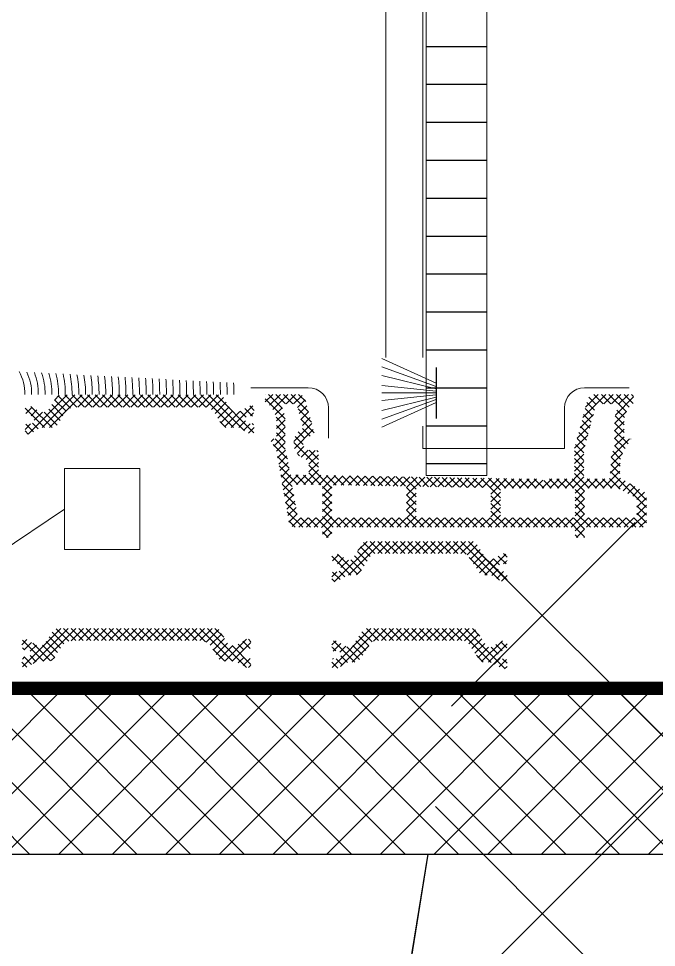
# Model space of a CAD drawing. Header units: millimetres. Extents: x -1562 to 49121, y -21091 to 0.
# Drawn here: x 47946.5 to 48041.1, y -6574.4 to -6436.7 of the extents above; entities that cross this region are included whole.
import ezdxf

# ---------------------------------------------------------------- set-up
doc = ezdxf.new("R2010")
doc.units = ezdxf.units.MM
doc.header["$MEASUREMENT"] = 0
doc.linetypes.add('DASHED', pattern=[19.049999999999997, 12.7, -6.35])
for name, color, linetype in [('-TSD Section Insulation', 11, 'Continuous'), ('H001_HATCH', 252, 'Continuous'), ('LLS OSB', 8, 'Continuous'), ('LLS_Ins Foundation', 7, 'Continuous'), ('LLS_Membranes', 124, 'Continuous'), ('WIN_DOORS', 4, 'Continuous')]:
    doc.layers.add(name, color=color, linetype=linetype)
doc.layers.add('PDF_Geometry', color=7, linetype='Continuous', true_color=0x5a5a5a)
for name, color, linetype, lineweight in [('YS_CIENKA', 4, 'Continuous', 18), ('YS_IZOLACJE', 4, 'Continuous', 18), ('YS_KRESKOWANIE', 4, 'Continuous', 18), ('YS_PROFIL', 8, 'Continuous', 18), ('YS_TWORZYWOWE', 4, 'Continuous', 18), ('YS_WIDOK', 4, 'Continuous', 18)]:
    doc.layers.add(name, color=color, linetype=linetype, lineweight=lineweight)
picture_1 = doc.add_image_def('image1.jpg', size_in_pixel=(89, 83))
pattern_1 = [(45, (-2313.48321246457, -2221.432650662724), (-0.5612660075668221, 0.5612660075668221), []), (135, (-2313.48321246457, -2221.432650662724), (-0.5612660075668221, -0.5612660075668221), [])]

# ---------------------------------------------------------------- blocks, each defined once
blk = doc.blocks.new('48_28108')
at = {"layer": 'YS_KRESKOWANIE'}
h = blk.add_hatch(dxfattribs=at)
h.set_pattern_fill('NET', color=256, scale=0.25, angle=45, style=0)
h.set_pattern_definition(pattern_1)
edge = h.paths.add_edge_path()
edge.add_arc((-123.621143752066, 42.83402514039972), 0.4999999999970658, 31.99999999978541, 90.00000000010422)
edge.add_line((-123.6211437520669, 43.33402514039699), (-126.1032847369897, 43.33402514039699))
edge.add_line((-126.1032847369897, 43.33402514039699), (-133.7472642727162, 43.33402514039699))
edge.add_line((-133.7472642727162, 43.33402514039699), (-147.1017017224458, 43.33402514039608))
edge.add_arc((-147.101701722444, 42.33402514039153), 1.000000000004547, 90.00000000010422, 147.9999999998058)
edge.add_line((-147.949749818602, 42.86394440462936), (-148.9556885765642, 41.25410587616352))
edge.add_arc((-149.8037366727185, 41.78402514039317), 0.9999999999963488, 269.99999999989575, 328.0000000001096, ccw=False)
edge.add_line((-149.8037366727203, 40.78402514039681), (-150.1945517329314, 40.78402514039681))
edge.add_line((-150.1945517329314, 40.78402514039681), (-151.7935898386077, 41.70723022115362))
edge.add_arc((-151.8935898386108, 41.53402514039044), 0.2000000000069973, 60.00000000013443, 89.99999999921835)
edge.add_line((-151.893589838608, 41.73402514039753), (-152.1000000001213, 41.73402514039753))
edge.add_arc((-152.1000000001195, 41.33402514039517), 0.4000000000023647, 90.00000000026056, 179.9999999997395)
edge.add_line((-152.5000000001219, 41.33402514039699), (-152.5000000001219, 40.83402514039699))
edge.add_arc((-152.4000000001224, 40.83402514039608), 0.0999999999994543, 180, 270.0000000010422)
edge.add_line((-152.4000000001215, 40.73402514039662), (-152.4000000001215, 40.35902514039753))
edge.add_arc((-152.2000000001217, 40.35902514039844), 0.1999999999998181, 180, 286.2313005959754)
edge.add_arc((-152.0881937315862, 40.35902514038298), 0.1999999999852673, 253.7686994033493, 281.0991597977783)
edge.add_arc((-151.7500661596778, 39.64293508371975), 0.6000000000004266, -8.685105967742857e-10, 119.95877539893081, ccw=False)
edge.add_arc((-151.7500000018772, 39.63402514037625), 0.6000000017556864, 1.9973072085122112e-09, 0.8508681862659841, ccw=False)
edge.add_arc((-151.7500000001219, 39.63402514039717), 0.6000000000003638, -115.00783323466618, 0, ccw=False)
edge.add_arc((-152.0881937315844, 38.90902514039499), 0.2000000000026128, 64.99216676531272, 106.2313005957673)
edge.add_arc((-152.2000000001226, 38.90902514039863), 0.1999999999993828, 73.76869940344109, 180.0000000002605)
edge.add_line((-152.4000000001215, 38.90902514039772), (-152.4000000001224, 38.53402514039681))
edge.add_arc((-152.4000000001224, 38.43402514039735), 0.0999999999994543, 90, 180)
edge.add_line((-152.5000000001219, 38.43402514039735), (-152.5000000001219, 37.93402514039735))
edge.add_arc((-152.1000000001231, 37.93402514039553), 0.3999999999987267, 180, 270.0000000003908)
edge.add_line((-152.1000000001222, 37.53402514039681), (-151.893589838608, 37.53402514039681))
edge.add_arc((-151.8935898386098, 37.73402514039753), 0.2000000000007276, 270.0000000005211, 300.0000000003262)
edge.add_line((-151.7935898386086, 37.56082005964072), (-150.1945517329314, 38.48402514039662))
edge.add_line((-150.1945517329314, 38.48402514039662), (-148.5288258543787, 38.48402514039662))
edge.add_arc((-148.5288258543796, 39.48402514039662), 1, 270.0000000000521, 328.0000000000599)
edge.add_line((-147.6807777582226, 38.95410587616425), (-146.6561433690104, 40.59386366886247))
edge.add_arc((-144.9600471766971, 39.53402514039681), 1.999999999999928, 90.00000000002609, 148.000000000024, ccw=False)
edge.add_line((-144.960047176698, 41.53402514039681), (-126.0399528235421, 41.53402514039681))
edge.add_arc((-126.0399528235412, 39.53402514039863), 1.999999999998181, 32.00000000000358, 90.00000000002609, ccw=False)
edge.add_line((-124.3438566312307, 40.59386366886429), (-123.3192222420175, 38.95410587616334))
edge.add_arc((-122.4711741458614, 39.48402514039662), 0.9999999999998193, 212.0000000000119, 270.0000000000521)
edge.add_line((-122.4711741458605, 38.48402514039662), (-120.8054482673087, 38.48402514039662))
edge.add_line((-120.8054482673087, 38.48402514039662), (-119.2064101616315, 37.56082005964072))
edge.add_arc((-119.1064101616366, 37.73402514037298), 0.1999999999761246, 239.9999999977358, 270.0000000013027)
edge.add_line((-119.1064101616321, 37.53402514039681), (-118.9000000001179, 37.53402514039681))
edge.add_arc((-118.9000000001188, 37.93402514039735), 0.4000000000005457, 270.0000000001303, 360)
edge.add_line((-118.5000000001182, 37.93402514039735), (-118.5000000001182, 38.43402514039735))
edge.add_arc((-118.6000000001195, 38.43402514039553), 0.1000000000012733, 0, 89.9999999979156)
edge.add_line((-118.6000000001177, 38.53402514039681), (-118.6000000001177, 38.90902514039681))
edge.add_arc((-118.8000000001184, 38.90902514039681), 0.2000000000007276, 0, 106.2313005961631)
edge.add_arc((-118.9118062686557, 38.90902514040135), 0.1999999999962547, 73.76869940372295, 115.0078332349861)
edge.add_arc((-119.2500000001182, 39.63402514039717), 0.6000000000000912, 180.0000000000868, 295.00783323474485, ccw=False)
edge.add_arc((-119.2500661596732, 39.64293508371975), 0.6000000000003931, 60.04878194977749, 180.8508681877135, ccw=False)
edge.add_arc((-118.9118062686566, 40.35902514040845), 0.2000000000106265, 258.8421872411826, 286.231300595362)
edge.add_arc((-118.8000000001184, 40.35902514039753), 0.2000000000000019, 253.768699403764, 359.9999999999999)
edge.add_line((-118.6000000001186, 40.35902514039753), (-118.6000000001186, 40.73402514039753))
edge.add_arc((-118.6000000001186, 40.83402514039699), 0.0999999999994543, 270, 360)
edge.add_line((-118.5000000001191, 40.83402514039699), (-118.5000000001182, 41.33402514039699))
edge.add_arc((-118.900000000117, 41.33402514039881), 0.3999999999987267, 0, 90.0000000005211)
edge.add_line((-118.9000000001188, 41.73402514039753), (-119.1064101616312, 41.73402514039753))
edge.add_arc((-119.1064101616284, 41.53402514039044), 0.2000000000070941, 90.00000000078165, 119.9999999998656)
edge.add_line((-119.2064101616315, 41.70723022115453), (-120.199230484659, 41.13402514039717))
edge.add_line((-120.199230484659, 41.13402514039717), (-120.8054482673078, 40.78402514039681))
edge.add_line((-120.8054482673078, 40.78402514039681), (-121.1962633275189, 40.78402514039681))
edge.add_arc((-121.1962633275198, 41.78402514039681), 1, 212.0000000000119, 270.0000000000521, ccw=False)
edge.add_line((-122.0443114236759, 41.25410587616352), (-123.1971197039893, 43.09898477251318))
h = blk.add_hatch(dxfattribs=at)
h.set_pattern_fill('NET', color=256, scale=0.25, angle=45, style=0)
h.set_pattern_definition(pattern_1)
edge = h.paths.add_edge_path()
edge.add_arc((-101.952547076633, 21.10857864347963), 0.4999999999990905, 90, 146.6100000000995)
edge.add_line((-102.3700190404134, 21.38374615510929), (-103.8686969297332, 19.11001842533096))
edge.add_arc((-104.4284143380337, 19.47894390972215), 0.6703652662450903, 239.9602938559888, 326.6100000001725, ccw=False)
edge.add_line((-104.7639992158201, 18.898622981279), (-106.2951497342992, 19.78404850090556))
edge.add_arc((-106.3911201939973, 19.6085786434769), 0.2000000000017103, 61.32424415893959, 89.99999999973946)
edge.add_line((-106.3911201939964, 19.80857864347854), (-106.6000000000322, 19.80857864347854))
edge.add_arc((-106.6000000000295, 19.40857864348163), 0.3999999999969077, 90.00000000039083, 180.0000000003908)
edge.add_line((-107.0000000000264, 19.4085786434789), (-107.0000000000264, 18.80857864347854))
edge.add_line((-107.0000000000264, 18.80857864347854), (-106.9000000000278, 18.80857864347854))
edge.add_line((-106.9000000000278, 18.80857864347854), (-106.9000000000296, 18.43357864347854))
edge.add_arc((-106.7000000000307, 18.43357864347854), 0.1999999999989086, 180, 270)
edge.add_line((-106.7000000000307, 18.23357864347963), (-106.5404737509953, 18.23357864348145))
edge.add_arc((-106.2500000000337, 17.70857864347818), 0.6000000000009543, 8.691358743817545e-11, 118.9550243713787, ccw=False)
edge.add_arc((-106.2500000000309, 17.70857864347818), 0.5999999999976353, -118.95502437175168, 0, ccw=False)
edge.add_line((-106.5404737509934, 17.18357864347945), (-106.7000000000307, 17.18357864348036))
edge.add_arc((-106.7000000000298, 16.98357864348327), 0.1999999999970896, 90.00000000026056, 180.0000000010422)
edge.add_line((-106.9000000000269, 16.98357864347963), (-106.9000000000278, 16.60857864347963))
edge.add_line((-106.9000000000278, 16.60857864347963), (-107.0000000000264, 16.60857864347963))
edge.add_line((-107.0000000000264, 16.60857864347963), (-107.0000000000318, 16.00857864347927))
edge.add_arc((-106.6000000000295, 16.008578643482), 0.4000000000023647, 180, 269.9999999992183)
edge.add_line((-106.6000000000322, 15.60857864347963), (-106.3911201939964, 15.60857864347963))
edge.add_arc((-106.3911201939973, 15.80857864348127), 0.2000000000016371, 270.0000000002605, 298.6757558410604)
edge.add_line((-106.2951497342992, 15.63310878605262), (-104.7941106981352, 16.50112159898435))
edge.add_arc((-104.3936306676969, 15.80857864347581), 0.8000000000027321, 90.000000000456, 120.03970614408459, ccw=False)
edge.add_line((-104.3936306677033, 16.60857864347872), (-103.660684336025, 16.60857864347781))
edge.add_arc((-103.6606843360241, 17.60857864347327), 0.9999999999954525, 269.9999999999479, 326.7600000002281)
edge.add_line((-102.8243024976946, 17.06043138177847), (-101.3193588255899, 19.35672590517697))
edge.add_arc((-100.4829769872549, 18.80857864347399), 1.000000000004555, 90.00000000052108, 146.7600000000072, ccw=False)
edge.add_line((-100.482976987264, 19.80857864347854), (-100.3324161269238, 19.80857864347854))
edge.add_line((-100.3324161269238, 19.80857864347854), (-94.00000000002638, 19.80857864347854))
edge.add_line((-94.00000000002638, 19.80857864347854), (-87.51702301279602, 19.80857864347854))
edge.add_arc((-87.51702301279693, 18.80857864347672), 1.000000000001819, 33.24000000015059, 89.99999999994787, ccw=False)
edge.add_line((-86.68064117446556, 19.35672590518061), (-85.17569750236453, 17.06043138177847))
edge.add_arc((-84.3393156640368, 17.60857864347327), 0.9999999999939827, 213.2399999998291, 270.0000000001042)
edge.add_line((-84.33931566403498, 16.60857864347963), (-83.60636933235673, 16.60857864347963))
edge.add_arc((-83.60636933236856, 15.80857864346308), 0.8000000000165528, 59.960293856033616, 89.9999999991532, ccw=False)
edge.add_line((-83.2058893019248, 16.50112159898435), (-81.7048502657608, 15.63310878605262))
edge.add_arc((-81.60887980606276, 15.80857864348127), 0.2000000000017103, 241.3242441589396, 269.9999999997394)
edge.add_line((-81.60887980606367, 15.60857864347963), (-81.40000000002783, 15.60857864347963))
edge.add_arc((-81.40000000002692, 16.00857864348018), 0.4000000000005457, 269.9999999998697, 359.9999999998697)
edge.add_line((-81.00000000002638, 16.00857864347927), (-81.00000000002638, 16.60857864347963))
edge.add_line((-81.00000000002638, 16.60857864347963), (-81.1000000000322, 16.60857864347963))
edge.add_line((-81.1000000000322, 16.60857864347963), (-81.1000000000322, 16.98357864347963))
edge.add_arc((-81.30000000002929, 16.98357864348236), 0.1999999999970896, 0, 90.00000000078165)
edge.add_line((-81.30000000002929, 17.18357864347945), (-81.45952624906658, 17.18357864347854))
edge.add_arc((-81.75000000002728, 17.70857864348), 0.5999999999989224, 180.0000000001737, 298.9550243713868, ccw=False)
edge.add_arc((-81.75000000002638, 17.70857864347818), 0.5999999999994543, 61.04497562865521, 180, ccw=False)
edge.add_line((-81.45952624906568, 18.23357864348054), (-81.30000000002929, 18.23357864347963))
edge.add_arc((-81.30000000002747, 18.43357864347854), 0.1999999999989086, 269.9999999994789, 360)
edge.add_line((-81.10000000002856, 18.43357864347854), (-81.1000000000322, 18.75300719997267))
edge.add_line((-81.1000000000322, 18.75300719997267), (-81.00000000002638, 18.75300719997267))
edge.add_line((-81.00000000002638, 18.75300719997267), (-81.00000000002638, 19.4085786434789))
edge.add_arc((-81.40000000002692, 19.40857864347799), 0.4000000000005457, 0, 90)
edge.add_line((-81.40000000002783, 19.80857864347854), (-81.60887980606367, 19.80857864347854))
edge.add_arc((-81.60887980606276, 19.6085786434769), 0.2000000000016371, 90.00000000026056, 118.6757558410604)
edge.add_line((-81.7048502657608, 19.78404850090556), (-83.23600078424079, 18.89862298127991))
edge.add_arc((-83.57158566202725, 19.47894390972306), 0.6703652662452498, 213.3900000002804, 300.03970614401123, ccw=False)
edge.add_line((-84.13130307032498, 19.11001842532733), (-85.62998095964576, 21.38374615510929))
edge.add_arc((-86.0474529234234, 21.10857864348236), 0.49999999999532, 33.38999999981154, 90.00000000031264)
edge.add_line((-86.04745292342614, 21.60857864347781), (-101.952547076633, 21.60857864347872))
h = blk.add_hatch(dxfattribs=at)
h.set_pattern_fill('NET', color=256, scale=0.25, angle=45, style=0)
h.set_pattern_definition(pattern_1)
edge = h.paths.add_edge_path()
edge.add_arc((-124.121143752026, 8.199999999574175), 0.4999999999970658, 31.99999999978541, 90.00000000010422)
edge.add_line((-124.1211437520269, 8.699999999571446), (-126.6032847369497, 8.699999999571446))
edge.add_line((-126.6032847369497, 8.699999999571446), (-134.2472642726761, 8.699999999571446))
edge.add_line((-134.2472642726761, 8.699999999571446), (-147.6017017224058, 8.699999999570537))
edge.add_arc((-147.601701722404, 7.699999999565989), 1.000000000004547, 90.00000000010422, 147.9999999998058)
edge.add_line((-148.4497498185619, 8.229919263803822), (-149.4556885765242, 6.620080735337979))
edge.add_arc((-150.3037366726785, 7.149999999567626), 0.9999999999963488, 269.99999999989575, 328.0000000001096, ccw=False)
edge.add_line((-150.3037366726803, 6.149999999571264), (-150.6945517328913, 6.149999999571264))
edge.add_line((-150.6945517328913, 6.149999999571264), (-152.2935898385676, 7.07320508032808))
edge.add_arc((-152.3935898385707, 6.899999999564898), 0.2000000000069973, 60.00000000013443, 89.99999999921835)
edge.add_line((-152.393589838568, 7.099999999571992), (-152.6000000000813, 7.099999999571992))
edge.add_arc((-152.6000000000795, 6.699999999569627), 0.4000000000023647, 90.00000000026056, 179.9999999997395)
edge.add_line((-153.0000000000819, 6.699999999571446), (-153.0000000000819, 6.199999999571446))
edge.add_arc((-152.9000000000824, 6.199999999570537), 0.0999999999994543, 180, 270.0000000010422)
edge.add_line((-152.9000000000815, 6.099999999571082), (-152.9000000000815, 5.724999999571992))
edge.add_arc((-152.7000000000817, 5.724999999572901), 0.1999999999998181, 180, 286.2313005959754)
edge.add_arc((-152.5881937315462, 5.72499999955744), 0.1999999999852673, 253.7686994033493, 281.0991597977783)
edge.add_arc((-152.2500661596378, 5.008909942894206), 0.6000000000004266, -8.685105967742857e-10, 119.95877539893081, ccw=False)
edge.add_arc((-152.2500000018372, 4.99999999955071), 0.6000000017556864, 1.9973072085122112e-09, 0.8508681862659841, ccw=False)
edge.add_arc((-152.2500000000819, 4.999999999571628), 0.6000000000003638, -115.00783323466618, 0, ccw=False)
edge.add_arc((-152.5881937315444, 4.274999999569445), 0.2000000000026128, 64.99216676531272, 106.2313005957673)
edge.add_arc((-152.7000000000826, 4.274999999573083), 0.1999999999993828, 73.76869940344109, 180.0000000002605)
edge.add_line((-152.9000000000815, 4.274999999572174), (-152.9000000000824, 3.899999999571264))
edge.add_arc((-152.9000000000824, 3.79999999957181), 0.0999999999994543, 90, 180)
edge.add_line((-153.0000000000819, 3.79999999957181), (-153.0000000000819, 3.29999999957181))
edge.add_arc((-152.6000000000831, 3.299999999569991), 0.3999999999987267, 180, 270.0000000003908)
edge.add_line((-152.6000000000822, 2.899999999571264), (-152.393589838568, 2.899999999571264))
edge.add_arc((-152.3935898385698, 3.099999999571992), 0.2000000000007276, 270.0000000005211, 300.0000000003262)
edge.add_line((-152.2935898385686, 2.926794918815176), (-150.6945517328913, 3.849999999571082))
edge.add_line((-150.6945517328913, 3.849999999571082), (-149.0288258543387, 3.849999999571082))
edge.add_arc((-149.0288258543396, 4.849999999571082), 1, 270.0000000000521, 328.0000000000599)
edge.add_line((-148.1807777581826, 4.320080735338706), (-147.1561433689703, 5.959838528036926))
edge.add_arc((-145.4600471766571, 4.899999999571264), 1.999999999999928, 90.00000000002609, 148.000000000024, ccw=False)
edge.add_line((-145.460047176658, 6.899999999571264), (-126.5399528235021, 6.899999999571264))
edge.add_arc((-126.5399528235012, 4.899999999573083), 1.999999999998181, 32.00000000000358, 90.00000000002609, ccw=False)
edge.add_line((-124.8438566311906, 5.959838528038745), (-123.8192222419775, 4.320080735337797))
edge.add_arc((-122.9711741458214, 4.849999999571082), 0.9999999999998193, 212.0000000000119, 270.0000000000521)
edge.add_line((-122.9711741458204, 3.849999999571082), (-121.3054482672687, 3.849999999571082))
edge.add_line((-121.3054482672687, 3.849999999571082), (-119.7064101615915, 2.926794918815176))
edge.add_arc((-119.6064101615966, 3.099999999547435), 0.1999999999761246, 239.9999999977358, 270.0000000013027)
edge.add_line((-119.6064101615921, 2.899999999571264), (-119.4000000000779, 2.899999999571264))
edge.add_arc((-119.4000000000788, 3.29999999957181), 0.4000000000005457, 270.0000000001303, 360)
edge.add_line((-119.0000000000782, 3.29999999957181), (-119.0000000000782, 3.79999999957181))
edge.add_arc((-119.1000000000795, 3.799999999569991), 0.1000000000012733, 0, 89.9999999979156)
edge.add_line((-119.1000000000777, 3.899999999571264), (-119.1000000000777, 4.274999999571264))
edge.add_arc((-119.3000000000784, 4.274999999571264), 0.2000000000007276, 0, 106.2313005961631)
edge.add_arc((-119.4118062686157, 4.274999999575812), 0.1999999999962547, 73.76869940372295, 115.0078332349861)
edge.add_arc((-119.7500000000782, 4.999999999571628), 0.6000000000000912, 180.0000000000868, 295.00783323474485, ccw=False)
edge.add_arc((-119.7500661596332, 5.008909942894206), 0.6000000000003931, 60.04878194977749, 180.8508681877135, ccw=False)
edge.add_arc((-119.4118062686166, 5.724999999582906), 0.2000000000106265, 258.8421872411826, 286.231300595362)
edge.add_arc((-119.3000000000784, 5.724999999571992), 0.2000000000000019, 253.768699403764, 359.9999999999999)
edge.add_line((-119.1000000000786, 5.724999999571992), (-119.1000000000786, 6.099999999571992))
edge.add_arc((-119.1000000000786, 6.199999999571446), 0.0999999999994543, 270, 360)
edge.add_line((-119.0000000000791, 6.199999999571446), (-119.0000000000782, 6.699999999571446))
edge.add_arc((-119.4000000000769, 6.699999999573265), 0.3999999999987267, 0, 90.0000000005211)
edge.add_line((-119.4000000000788, 7.099999999571992), (-119.6064101615912, 7.099999999571992))
edge.add_arc((-119.6064101615884, 6.899999999564898), 0.2000000000070941, 90.00000000078165, 119.9999999998656)
edge.add_line((-119.7064101615915, 7.073205080328989), (-120.699230484619, 6.499999999571628))
edge.add_line((-120.699230484619, 6.499999999571628), (-121.3054482672678, 6.149999999571264))
edge.add_line((-121.3054482672678, 6.149999999571264), (-121.6962633274788, 6.149999999571264))
edge.add_arc((-121.6962633274798, 7.149999999571264), 1, 212.0000000000119, 270.0000000000521, ccw=False)
edge.add_line((-122.5443114236359, 6.620080735337979), (-123.6971197039493, 8.464959631687634))
h = blk.add_hatch(dxfattribs=at)
h.set_pattern_fill('NET', color=256, scale=0.25, angle=45, style=0)
h.set_pattern_definition(pattern_1)
edge = h.paths.add_edge_path()
edge.add_arc((-101.9525470766566, 8.191421355773855), 0.4999999999990905, 90, 146.6100000000995)
edge.add_line((-102.370019040437, 8.466588867403516), (-103.8686969297569, 6.192861137625187))
edge.add_arc((-104.4284143380573, 6.561786622016371), 0.6703652662450903, 239.9602938559888, 326.6100000001725, ccw=False)
edge.add_line((-104.7639992158438, 5.981465693573227), (-106.2951497343229, 6.866891213199779))
edge.add_arc((-106.3911201940209, 6.691421355771126), 0.2000000000017103, 61.32424415893959, 89.99999999973946)
edge.add_line((-106.39112019402, 6.891421355772763), (-106.6000000000558, 6.891421355772763))
edge.add_arc((-106.6000000000531, 6.491421355775856), 0.3999999999969077, 90.00000000039083, 180.0000000003908)
edge.add_line((-107.00000000005, 6.491421355773127), (-107.00000000005, 5.891421355772763))
edge.add_line((-107.00000000005, 5.891421355772763), (-106.9000000000515, 5.891421355772763))
edge.add_line((-106.9000000000515, 5.891421355772763), (-106.9000000000533, 5.516421355772763))
edge.add_arc((-106.7000000000544, 5.516421355772763), 0.1999999999989086, 180, 270)
edge.add_line((-106.7000000000544, 5.316421355773855), (-106.5404737510189, 5.316421355775674))
edge.add_arc((-106.2500000000573, 4.7914213557724), 0.6000000000009543, 8.691358743817545e-11, 118.9550243713787, ccw=False)
edge.add_arc((-106.2500000000546, 4.7914213557724), 0.5999999999976353, -118.95502437175168, 0, ccw=False)
edge.add_line((-106.5404737510171, 4.266421355773673), (-106.7000000000544, 4.266421355774582))
edge.add_arc((-106.7000000000535, 4.066421355777493), 0.1999999999970896, 90.00000000026056, 180.0000000010422)
edge.add_line((-106.9000000000506, 4.066421355773855), (-106.9000000000515, 3.691421355773855))
edge.add_line((-106.9000000000515, 3.691421355773855), (-107.00000000005, 3.691421355773855))
edge.add_line((-107.00000000005, 3.691421355773855), (-107.0000000000555, 3.091421355773491))
edge.add_arc((-106.6000000000531, 3.09142135577622), 0.4000000000023647, 180, 269.9999999992183)
edge.add_line((-106.6000000000558, 2.691421355773855), (-106.39112019402, 2.691421355773855))
edge.add_arc((-106.3911201940209, 2.891421355775492), 0.2000000000016371, 270.0000000002605, 298.6757558410604)
edge.add_line((-106.2951497343229, 2.71595149834684), (-104.7941106981589, 3.583964311278578))
edge.add_arc((-104.3936306677206, 2.891421355770035), 0.8000000000027321, 90.000000000456, 120.03970614408459, ccw=False)
edge.add_line((-104.3936306677269, 3.691421355772945), (-103.6606843360487, 3.691421355772036))
edge.add_arc((-103.6606843360478, 4.691421355767488), 0.9999999999954525, 269.9999999999479, 326.7600000002281)
edge.add_line((-102.8243024977182, 4.143274094072694), (-101.3193588256136, 6.439568617471195))
edge.add_arc((-100.4829769872786, 5.891421355768216), 1.000000000004555, 90.00000000052108, 146.7600000000072, ccw=False)
edge.add_line((-100.4829769872877, 6.891421355772763), (-100.3324161269475, 6.891421355772763))
edge.add_line((-100.3324161269475, 6.891421355772763), (-94.00000000005002, 6.891421355772763))
edge.add_line((-94.00000000005002, 6.891421355772763), (-87.51702301281966, 6.891421355772763))
edge.add_arc((-87.51702301282057, 5.891421355770945), 1.000000000001819, 33.24000000015059, 89.99999999994787, ccw=False)
edge.add_line((-86.68064117448921, 6.439568617474833), (-85.17569750238818, 4.143274094072694))
edge.add_arc((-84.33931566406045, 4.691421355767488), 0.9999999999939827, 213.2399999998291, 270.0000000001042)
edge.add_line((-84.33931566405863, 3.691421355773855), (-83.60636933238038, 3.691421355773855))
edge.add_arc((-83.6063693323922, 2.891421355757302), 0.8000000000165528, 59.960293856033616, 89.9999999991532, ccw=False)
edge.add_line((-83.20588930194845, 3.583964311278578), (-81.70485026578444, 2.71595149834684))
edge.add_arc((-81.6088798060864, 2.891421355775492), 0.2000000000017103, 241.3242441589396, 269.9999999997394)
edge.add_line((-81.60887980608732, 2.691421355773855), (-81.40000000005148, 2.691421355773855))
edge.add_arc((-81.40000000005057, 3.091421355774401), 0.4000000000005457, 269.9999999998697, 359.9999999998697)
edge.add_line((-81.00000000005002, 3.091421355773491), (-81.00000000005002, 3.691421355773855))
edge.add_line((-81.00000000005002, 3.691421355773855), (-81.10000000005584, 3.691421355773855))
edge.add_line((-81.10000000005584, 3.691421355773855), (-81.10000000005584, 4.066421355773855))
edge.add_arc((-81.30000000005293, 4.066421355776583), 0.1999999999970896, 0, 90.00000000078165)
edge.add_line((-81.30000000005293, 4.266421355773673), (-81.45952624909023, 4.266421355772763))
edge.add_arc((-81.75000000005093, 4.791421355774219), 0.5999999999989224, 180.0000000001737, 298.9550243713868, ccw=False)
edge.add_arc((-81.75000000005002, 4.7914213557724), 0.5999999999994543, 61.04497562865521, 180, ccw=False)
edge.add_line((-81.45952624908932, 5.316421355774764), (-81.30000000005293, 5.316421355773855))
edge.add_arc((-81.30000000005111, 5.516421355772763), 0.1999999999989086, 269.9999999994789, 360)
edge.add_line((-81.1000000000522, 5.516421355772763), (-81.10000000005584, 5.835849912266895))
edge.add_line((-81.10000000005584, 5.835849912266895), (-81.00000000005002, 5.835849912266895))
edge.add_line((-81.00000000005002, 5.835849912266895), (-81.00000000005002, 6.491421355773127))
edge.add_arc((-81.40000000005057, 6.491421355772218), 0.4000000000005457, 0, 90)
edge.add_line((-81.40000000005148, 6.891421355772763), (-81.60887980608732, 6.891421355772763))
edge.add_arc((-81.6088798060864, 6.691421355771126), 0.2000000000016371, 90.00000000026056, 118.6757558410604)
edge.add_line((-81.70485026578444, 6.866891213199779), (-83.23600078426443, 5.981465693574137))
edge.add_arc((-83.5715856620509, 6.56178662201728), 0.6703652662452498, 213.3900000002804, 300.03970614401123, ccw=False)
edge.add_line((-84.13130307034862, 6.192861137621549), (-85.62998095966941, 8.466588867403516))
edge.add_arc((-86.04745292344705, 8.191421355776583), 0.49999999999532, 33.38999999981154, 90.00000000031264)
edge.add_line((-86.04745292344978, 8.691421355772036), (-101.9525470766566, 8.691421355772945))
blk = doc.blocks.new('208_0180')
at = {"layer": 'YS_KRESKOWANIE'}
h = blk.add_hatch(dxfattribs=at)
h.set_pattern_fill('NET', color=256, scale=0.25, angle=45, style=0)
h.set_pattern_definition([(45, (-2112.506159727161, -2518.98724288207), (-0.5612660075668221, 0.5612660075668221), []), (135, (-2112.506159727161, -2518.98724288207), (-0.5612660075668221, -0.5612660075668221), [])])
edge = h.paths.add_edge_path(flags=16)
edge.add_arc((6.700000015776823, -7.250000002069328), 2.449999999996588, 118.8643430825036, 261.3183979576686)
edge.add_arc((6.299999999980628, -9.869637379139249), 0.1999999999993667, -6.508571459562518e-11, 81.31839795756417, ccw=False)
edge.add_line((6.499999999979991, -9.869637379139476), (6.49999999998181, -11.76156839152145))
edge.add_arc((6.299999999974716, -11.76156839152054), 0.2000000000070941, -90.99999999629159, 0, ccw=False)
edge.add_line((6.296509518699168, -11.96153793055919), (3.896358481451443, -11.91964313836547))
edge.add_arc((3.899848962738361, -11.71967359933478), 0.1999999999994021, 189.9999999998688, 269.0000000001516, ccw=False)
edge.add_line((3.702887412136533, -11.7544032348676), (3.151173881631621, -8.625480319682765))
edge.add_arc((2.658770005180941, -8.712304408497403), 0.499999999942149, 9.999999998978122, 30.00000000127106)
edge.add_line((3.091782707017501, -8.46230440851673), (3.066987298535878, -8.419357501231389))
edge.add_arc((3.500000000442924, -8.169357501245258), 0.5000000000059054, 180, 209.9999999977741, ccw=False)
edge.add_line((3.000000000437012, -8.169357501245258), (3.000000000342425, -4.099999997780742))
edge.add_arc((-1.899999999554439, -4.099999997780742), 4.899999999896863, 0, 29.35347002688376)
edge.add_arc((2.5452221557548, -1.600000000001046), 0.2000000000002597, 90.00000000013029, 209.3534700263619, ccw=False)
edge.add_line((2.545222155754345, -1.400000000000773), (4.528683279826964, -1.399999999998727))
edge.add_arc((4.528683279826964, -1.599999999997863), 0.199999999999136, 14.999999999796728, 90, ccw=False)
edge.add_line((4.721868445084056, -1.548236190978287), (5.613930908517432, -4.877458628052864))
edge.add_arc((5.42074574326216, -4.929222437067892), 0.1999999999961281, -61.13565691893342, 14.999999998673275, ccw=False)
edge = h.paths.add_edge_path(flags=16)
edge.add_line((8.299999999999727, -18.29999999967708), (5.02487265284617, -18.29999999967754))
edge.add_arc((5.024872652843897, -18.09999999968159), 0.1999999999959527, 189.9999999989781, 270.00000000065137, ccw=False)
edge.add_line((4.827911102244798, -18.13472963521076), (4.021304347885234, -13.56023541363652))
edge.add_arc((4.218265898487516, -13.5255057781028), 0.1999999999999011, 88.99999999989438, 190.0000000001027, ccw=False)
edge.add_line((4.221756379775343, -13.32553623907143), (8.303490481288918, -13.39678317283347))
edge.add_arc((8.300000000001091, -13.59675271186507), 0.2000000000003274, 6.508571459562518e-11, 88.99999999989558, ccw=False)
edge.add_line((8.500000000001364, -13.59675271186484), (8.499999999999545, -18.09999999967704))
edge.add_arc((8.300000000000182, -18.09999999967772), 0.1999999999993634, -90.00000000032571, 0, ccw=False)
edge = h.paths.add_edge_path(flags=16)
edge.add_arc((45.80000000255677, -18.09999999966658), 0.2000000000093678, -89.9999999958963, 0, ccw=False)
edge.add_line((45.80000000257178, -18.29999999967595), (35.10000000256605, -18.29999999967799))
edge.add_arc((35.1000000025665, -18.09999999967772), 0.2000000000002728, 180.0000000000651, 269.9999999998697, ccw=False)
edge.add_line((34.90000000256623, -18.09999999967795), (34.90000000256668, -14.09999999997808))
edge.add_arc((35.10000000256605, -14.0999999999774), 0.1999999999993634, 89.99999999967429, 180, ccw=False)
edge.add_line((35.1000000025665, -13.89999999997804), (45.80000000257223, -13.89999999997804))
edge.add_arc((45.80000000255995, -14.09999999998399), 0.2000000000059572, 1.9542767404345796e-10, 89.99999999648259, ccw=False)
edge.add_line((46.00000000256614, -14.09999999998331), (46.00000000256614, -18.0999999996659))
edge = h.paths.add_edge_path(flags=16)
edge.add_arc((10.09999999999991, -18.0999999996759), 0.2000000000002728, 180.0000000000651, 269.9999999998697, ccw=False)
edge.add_line((9.899999999999636, -18.09999999967613), (9.899999999998727, -13.62817182873687))
edge.add_arc((10.099999999999, -13.62817182873732), 0.2000000000002728, 89.00000000028638, 180, ccw=False)
edge.add_line((10.10349048128592, -13.42820228970572), (20.80349048128619, -13.61497148443368))
edge.add_arc((20.79999999999973, -13.81494102346369), 0.1999999999987122, -3.909121915057767e-10, 89.00000000027842, ccw=False)
edge.add_line((20.99999999999864, -13.81494102346505), (20.99999999999955, -18.09999999967704))
edge.add_arc((20.80000000000018, -18.09999999967772), 0.1999999999993634, -90.00000000032571, 0, ccw=False)
edge.add_line((20.79999999999973, -18.29999999967708), (10.09999999999945, -18.29999999967617))
edge = h.paths.add_edge_path(flags=16)
edge.add_line((33.30000000256632, -18.29999999967549), (22.59999999999945, -18.29999999967731))
edge.add_arc((22.59999999999945, -18.09999999967704), 0.2000000000002728, 180.0000000000651, 270, ccw=False)
edge.add_line((22.39999999999918, -18.09999999967727), (22.39999999999873, -13.84636014033754))
edge.add_arc((22.599999999999, -13.84636014033777), 0.2000000000002728, 89.00000000035152, 180, ccw=False)
edge.add_line((22.60349048128546, -13.64639060130617), (33.30349048385415, -13.83315979608119))
edge.add_arc((33.30000000256632, -14.03312933511279), 0.2000000000003274, 6.508571459562518e-11, 88.99999999989558, ccw=False)
edge.add_line((33.50000000256659, -14.03312933511256), (33.50000000256614, -18.09999999967545))
edge.add_arc((33.30000000256496, -18.09999999967476), 0.2000000000011823, -89.99999999941377, 0, ccw=False)
edge = h.paths.add_edge_path(flags=16)
edge.add_line((55.15000000085774, -15.56869598258527), (55.15000000085729, -18.09999999967772))
edge.add_arc((54.95000000085793, -18.09999999967818), 0.1999999999993634, -90.00000000026063, 0, ccw=False)
edge.add_line((54.95000000085747, -18.29999999967754), (47.60000000255286, -18.29999999967845))
edge.add_arc((47.60000000256969, -18.09999999967272), 0.2000000000057298, 180.0000000011725, 269.9999999951798, ccw=False)
edge.add_line((47.40000000256396, -18.09999999967681), (47.40000000256578, -14.09999999997945))
edge.add_arc((47.60000000256832, -14.0999999999799), 0.2000000000025466, 90.00000000156331, 180, ccw=False)
edge.add_line((47.60000000256332, -13.89999999997735), (52.40614393810938, -13.89999999997781))
edge.add_arc((52.40614393810756, -14.09999999998149), 0.2000000000036835, 60.000000000194916, 89.99999999947892, ccw=False)
edge.add_line((52.50614393810883, -13.92679491922127), (55.05000000085784, -15.39549090182823))
edge.add_arc((54.95000000085793, -15.56869598258481), 0.1999999999996953, -1.3028511602897197e-10, 59.99999999997971, ccw=False)
edge = h.paths.add_edge_path(flags=16)
edge.add_arc((47.50000000017371, -8.21064399616057), 0.2000000000434738, 165.0000000011486, 180, ccw=False)
edge.add_line((47.30681483487206, -8.158880187135765), (49.07813155516897, -1.548236190758871))
edge.add_arc((49.27131672042515, -1.599999999778902), 0.1999999999983012, 89.9999999996092, 165.00000000001, ccw=False)
edge.add_line((49.27131672042651, -1.399999999780675), (52.30477784511413, -1.399999999784086))
edge.add_arc((52.30477784511368, -1.599999999784131), 0.2000000000000455, -29.353470027064418, 89.99999999986971, ccw=False)
edge.add_arc((56.75000000044929, -4.099999997602026), 4.899999999938249, 150.6465299729068, 180.0000000000452)
edge.add_line((51.85000000051105, -4.099999997605892), (51.85000000042874, -7.822947339639086))
edge.add_arc((51.35000000035279, -7.822947339639313), 0.5000000000759428, -29.999999997738485, 0, ccw=False)
edge.add_line((51.78301270232078, -8.072947339660004), (51.41954546579791, -8.702491060203101))
edge.add_arc((51.85255816769723, -8.952491060205375), 0.5000000000072822, 150.0000000001809, 176.9999999998034)
edge.add_line((51.35324340031275, -8.926323082081808), (51.17588792277502, -12.31046719123037))
edge.add_arc((50.97616201582332, -12.2999999999804), 0.2000000000008551, 270.0000000001303, 356.99999999961585, ccw=False)
edge.add_line((50.97616201582377, -12.49999999998136), (47.5000000001437, -12.49999999997817))
edge.add_arc((47.50000000013415, -12.29999999998449), 0.199999999993679, 179.9999999996743, 270.00000000273576, ccw=False)
edge.add_line((47.3000000001407, -12.29999999998336), (47.30000000013024, -8.210643996163753))
edge = h.paths.add_edge_path()
edge.add_arc((8.399999999981901, -11.49817832946246), 0.500000000001819, 180, 268.99999999968924, ccw=False)
edge.add_line((7.899999999980082, -11.49817832946314), (7.899999999980082, -8.599999998913972))
edge.add_arc((7.599999999981719, -8.599999998913972), 0.2999999999983629, 0, 90.00000020184021)
edge.add_line((7.599999998924886, -8.29999999891561), (6.700000017508501, -8.300000002073148))
edge.add_arc((6.700000015776823, -7.250000002072966), 1.050000000000182, 90.0000000944932, 270.0000000944932, ccw=False)
edge.add_line((6.700000014045145, -6.200000002072784), (7.157046379646545, -6.200000002074376))
edge.add_arc((7.15704637964609, -6.000000002073421), 0.2000000000007329, 270.0000000001303, 375.0000000000731)
edge.add_line((7.350231544904545, -5.94823619305248), (5.955005298867491, -0.7411809548921156))
edge.add_arc((4.989079472579306, -0.9999999999986358), 1.000000000000455, 15.00000000022771, 89.99999999997395)
edge.add_line((4.98907947257976, 1.818989403545856e-12), (0, 0))
edge.add_line((0, 0), (5.529727786779404e-10, -1.098333794005612))
edge.add_arc((-1.799999999591364, -4.099999997804616), 3.499999999935426, 0, 59.050276917760186, ccw=False)
edge.add_line((1.700000000344062, -4.099999997805071), (1.700000000401815, -6.599999997929672))
edge.add_line((1.700000000401815, -6.599999997929672), (0.7000000004009053, -6.599999997769146))
edge.add_line((0.7000000004009053, -6.599999997769146), (1.579928723823286, -8.124081253778968))
edge.add_arc((0.7139033200601261, -8.624081253773284), 0.9999999999787346, 9.999999999955378, 30.000000000327475, ccw=False)
edge.add_line((1.698711073051527, -8.450433076110812), (3.536605121126286, -18.87364817734306))
edge.add_arc((4.52141287413815, -18.69999999967672), 0.9999999999995453, 189.9999999999699, 270.000000000026)
edge.add_line((4.521412874138605, -19.69999999967627), (8.299999999999272, -19.69999999967627))
edge.add_arc((8.299999999999272, -19.89999999967608), 0.1999999999998181, 0, 90, ccw=False)
edge.add_line((8.49999999999909, -19.89999999967608), (8.49999999999909, -21.19999999967627))
edge.add_line((8.49999999999909, -21.19999999967627), (9.900000000000091, -21.19999999967558))
edge.add_line((9.900000000000091, -21.19999999967558), (9.900000000000091, -19.89999999967654))
edge.add_arc((10.10000000000127, -19.8999999996779), 0.2000000000014097, 90.00000000039091, 179.9999999996092, ccw=False)
edge.add_line((10.09999999999991, -19.69999999967649), (45.80000000257087, -19.69999999967672))
edge.add_arc((45.80000000256814, -19.89999999967472), 0.1999999999979991, 0, 89.99999999902292, ccw=False)
edge.add_line((46.00000000256614, -19.89999999967404), (46.00000000256568, -21.19999999967627))
edge.add_line((46.00000000256568, -21.19999999967627), (47.40000000256623, -21.19999999967649))
edge.add_line((47.40000000256623, -21.19999999967649), (47.40000000256668, -19.89999999967381))
edge.add_arc((47.60000000256241, -19.89999999967313), 0.199999999995498, 89.99999999830641, 180.0000000001954, ccw=False)
edge.add_line((47.60000000256832, -19.69999999967763), (56.05000000085829, -19.69999999967649))
edge.add_arc((56.05000000085738, -19.19999999967649), 0.5, 270.0000000000782, 360)
edge.add_line((56.55000000085738, -19.19999999967627), (56.55000000085784, -14.9336106864771))
edge.add_arc((56.05000000085647, -14.93361068647778), 0.5000000000013138, 7.816531185164739e-11, 59.99999999990639)
edge.add_line((56.30000000085784, -14.50059798458483), (52.84106786534448, -12.50358258503752))
edge.add_arc((53.09106786534539, -12.0705698831448), 0.5000000000008121, 177.0000000000254, 239.9999999999385, ccw=False)
edge.add_line((52.59175309796728, -12.04440190502351), (52.73373409696615, -9.335243056101945))
edge.add_arc((53.23304886439109, -9.3614110342387), 0.5000000000484187, 150.0000000011876, 176.999999998537, ccw=False)
edge.add_line((52.80003616245176, -9.111411034223465), (54.25000000045657, -6.59999999766228))
edge.add_line((54.25000000045657, -6.59999999766228), (53.25000000045657, -6.59999999766228))
edge.add_line((53.25000000045657, -6.59999999766228), (53.25000000051296, -4.099999997605664))
edge.add_arc((56.75000000048476, -4.099999997604527), 3.499999999971806, 126.86989765286029, 180.0000000000186, ccw=False)
edge.add_line((54.6500000001588, -1.299999997884242), (54.6500000008582, 2.191882231272757e-10))
edge.add_line((54.6500000008582, 2.191882231272757e-10), (48.81092052764006, 2.189608494518325e-10))
edge.add_arc((48.81092052763552, -0.9999999997737632), 0.9999999999927335, 89.99999999973947, 165.0000000001502)
edge.add_line((47.84499470135279, -0.7411809546756558), (45.93407417384333, -7.872833452492159))
edge.add_arc((46.90000000013197, -8.131652497605046), 1.000000000002274, 164.999999999433, 180)
edge.add_line((45.90000000012969, -8.131652497604819), (45.90000000014243, -12.29999999997608))
edge.add_arc((45.70000000014034, -12.29999999997563), 0.2000000000020918, 270.0000000005211, 359.9999999998697, ccw=False)
edge.add_line((45.70000000014215, -12.49999999997772), (41.5999999184146, -12.4999999999784))
edge.add_line((41.5999999184146, -12.4999999999784), (41.29999991841532, -12.79999999997403))
edge.add_line((41.29999991841532, -12.79999999997403), (40.99999991841605, -12.4999999999784))
edge.add_line((40.99999991841605, -12.4999999999784), (37.14934424933881, -12.4999999999784))
edge.add_arc((37.14934424938428, -11.9999999933334), 0.5000000066449996, 269.0000000081559, 269.999999994789, ccw=False)
edge.add_line((37.14061804612084, -12.49992384755683), (8.391273796761197, -11.99810217704248))
blk = doc.blocks.new('204_0810')
at = {"layer": 'YS_CIENKA'}
for p, q in [((0.8999839816112853, 1.428007992979929), (8.999999999989086, 5.086692356232099)), ((0.8999839816112853, 0.9624430816843415), (8.999999999989086, 3.887580886743649)), ((0.8999839816112853, 0.6210256087692869), (8.999999999989086, 2.602571555593926)), ((0.8999839816112853, 0.2796081358533229), (8.999999999989086, 1.128843852797978)), ((0.8999839816112853, 0), (8.999999999989086, 0)), ((0.8999839816112853, -0.2796081358533229), (8.999999999989086, -1.128843852796962)), ((0.8999839816112853, -0.6210256087692869), (8.999999999989086, -2.602571555593954)), ((0.8999839816112853, -0.9624430816843415), (8.999999999989086, -3.887580886743685)), ((0.8999839816112853, -1.428007992979929), (8.999999999989086, -5.086692356233179))]:
    blk.add_line(p, q, dxfattribs=at)
at = {"layer": 'YS_TWORZYWOWE', "const_width": 0.2}
blk.add_lwpolyline([(0.8999839816112853, 3.821671711085855), (0.8999839816112853, -3.821671711085855)], dxfattribs=at)

msp = doc.modelspace()

# ---------------------------------------------------------------- hatches: boundary and pattern name
at = {"layer": '-TSD Section Insulation', "transparency": 33554564}
h = msp.add_hatch(dxfattribs=at)
h.set_pattern_fill('AR-CONC', color=11, scale=15, angle=135)
h.set_pattern_definition([(185, (-93196.60695928217, 4810.599805180387), (-69.42106182179512, 82.7327998758331), [11.25, -123.75]), (130, (-93196.60695928217, 4810.599805180387), (-65.0652224397041, -94.49882510863287), [9, -99]), (235.45144446, (-93202.39204773532, 4817.494205014616), (-134.486283199839, -11.76602465069399), [9.561028799999999, -105.1713168]), (181.1842, (-93217.82016271776, 4789.386601744784), (-95.64206643217778, 130.7540081919492), [16.87499999999994, -185.6249999999995]), (231.6356354900001, (-93225.79032790345, 4800.282769204914), (-202.4567502286343, -4.185010257656444), [14.3415513, -157.757064]), (126.18416399, (-93217.82016271776, 4789.386601744784), (-202.4567501094144, -4.18501026984292), [13.49999999999997, -148.5000001499995]), (156, (-93223.12346357665, 4805.29650432149), (-20.60737147016548, 106.0157358171454), [11.25, -123.75]), (101, (-93223.12346357665, 4805.29650432149), (-102.721265309815, -51.10628895929311), [8.999999999999998, -98.99999999999999]), (206.45144474, (-93224.84074451965, 4814.131148912955), (-123.3286358375592, 54.90944624957298), [9.5610285, -105.1713168]), (172.5, (-93196.60695928217, 4810.599805180387), (-36.59847264188208, -34.01897779595102), [0, -97.8, 0, -100.5, 0, -99.375]), (142.5, (-93196.60695928217, 4810.599805180387), (-69.7364174850545, -13.93094133036901), [0, -57.3, 0, -95.55, 0, -37.875]), (102.4999999999999, (-93172.95423745147, 4786.947083349685), (-54.22811427222909, 59.01272509788091), [0, -37.5, 0, -117, 0, -155.25]), (92.49999999999977, (-93162.34763573365, 4776.340481631891), (-72.47397103109233, 51.23849747976993), [0, -48.75, 0, -77.69999999999999, 0, -110.25])])
h.paths.add_polyline_path([(47221.11650970786, -6657.209886066677), (47221.11650970786, -6637.451562485967), (47186.71771849549, -6627.84840980318), (47245.52133052226, -6627.84840980321), (47221.11650970786, -6618.59470799637), (47221.11650970786, -6511.414102777508), (47809.14102605516, -6511.421799987033), (47816.44102104614, -6560.570773888716), (48007.24497328791, -6560.570774028761), (47975.34575775784, -6759.596601385688), (47392.04830125412, -6762.269012602734), (47392.04830125412, -6661.402491312681)])
at = {"layer": '-TSD Section Insulation', "transparency": 33554518}
h = msp.add_hatch(dxfattribs=at)
h.set_pattern_fill('ANSI37', color=256, scale=250)
h.set_pattern_definition([(45, (-90148.94907698523, 4810.599805180387), (-22.09708691207961, 22.09708691207961), []), (135, (-90148.94907698523, 4810.599805180387), (-22.09708691207961, -22.09708691207961), [])])
h.paths.add_polyline_path([(47995.94058339515, -6762.269012602719), (47995.93855496166, -6762.281689643136), (47974.91611768132, -6762.281847585855), (48015.05380118442, -6511.421725358308), (48077.93655395177, -6511.421725358308), (48095.94063036797, -6541.396286531384), (48095.94063676336, -6962.269018141411), (47295.94055940125, -6962.269019571486), (47295.94058339526, -6762.269011904693)])
at = {"layer": 'H001_HATCH', "transparency": 33554549}
h = msp.add_hatch(dxfattribs=at)
h.set_pattern_fill('ANSI31', color=33, scale=45, angle=135)
h.set_pattern_definition([(180, (-134777.145455008, -25149.56111760968), (-4.440892098500626e-16, -5.625), [])])
h.paths.add_polyline_path([(48006.50921190871, -5830.48099153423), (48015.48346529323, -5830.480991534245), (48015.93642351883, -6452.513879156719), (48015.94063036797, -6504.421203307549), (48006.95715817118, -6504.421233496661)])
at = {"layer": 'WIN_DOORS', "true_color": 0xf8991e, "transparency": 33554551}
h = msp.add_hatch(dxfattribs=at)
h.set_pattern_fill('ANSI37', color=30, scale=45)
h.set_pattern_definition([(45, (-151026.92686501, -130644.0634261997), (-3.97747564417433, 3.97747564417433), []), (135, (-151026.92686501, -130644.0634261997), (-3.97747564417433, -3.97747564417433), [])])
h.paths.add_polyline_path([(48095.94063077649, -6535.989640081302), (48095.94063077649, -6560.570773888689), (47816.44102104614, -6560.570773888716), (47816.44102104614, -6535.989640081289)])

# ---------------------------------------------------------------- linework, layer by layer
at = {"layer": '-TSD Section Insulation', "elevation": -8.685541319884029e-09}
msp.add_lwpolyline([(48095.94063036797, -6541.396285418075), (48095.94063676336, -6962.269018141411), (47295.94055940125, -6962.269019571486), (47295.94058339526, -6762.269011904693), (47974.41611768132, -6762.281847585855), (48007.24497328791, -6560.570774028761)], dxfattribs=at)
at = {"layer": 'LLS OSB', "lineweight": 5, "elevation": -8.685541319884029e-09}
msp.add_lwpolyline([(48015.94420058832, -5830.480991534238), (48015.94063036797, -6504.421203307549), (48006.95715817118, -6504.421233496661), (48006.96072839168, -5830.480991534238)], dxfattribs=at)
at = {"layer": 'LLS_Ins Foundation'}
for points, elevation in [([(47221.11650970786, -6511.423405317317), (47816.44102104614, -6511.42218853255), (47816.44102104614, -6560.570774028761), (48007.24497328791, -6560.570774028761)], -9.64466806029528e-09), ([(47435.89472104971, -6661.402491312681), (47435.89472104971, -6762.269012602719), (47974.91611768132, -6762.281847585855), (48007.24497328791, -6560.570774028761)], -8.685541319884029e-09)]:
    msp.add_lwpolyline(points, dxfattribs=dict(at, elevation=elevation))
at = {"layer": 'LLS_Membranes', "color": 146, "linetype": 'DASHED', "lineweight": 25, "ltscale": 35, "true_color": 0x105689, "transparency": 33554687, "const_width": 2}
msp.add_lwpolyline([(47819.44102104614, -6513.046799987033), (47819.4410210237, -6535.989640187576), (48095.94063100065, -6535.989640180065), (48095.94063122482, -6570.997707811015), (48101.54332686551, -6587.51125680133), (48101.54332686551, -6668.309824723447)], dxfattribs=at)
at = {"layer": 'PDF_Geometry', "color": 141, "lineweight": 25, "true_color": 0x7edfff, "transparency": 33554687, "elevation": -8.746058099973197e-09}
msp.add_lwpolyline([(48095.94063077649, -6560.570774093861), (48095.94063077649, -6535.989640286434), (47816.44102104614, -6535.989640081289), (47816.44102104614, -6560.570773888716)], close=True, dxfattribs=at)
at = {"layer": 'YS_CIENKA', "color": 8, "transparency": 33554687}
msp.add_line((47953.26878384181, -6509.418866707974, -8.383706173731298e-09), (47942.11820124026, -6516.939701631041, -8.383706173731298e-09), dxfattribs=at)
at = {"layer": 'YS_IZOLACJE', "color": 8, "transparency": 33554687}
for radius, start, end in [(6.478815228384648, 358.6698207600365, 29.91932204140407), (7.478815228384648, 358.8477062162868, 25.08567393333262), (8.478815228384647, 358.9836241149475, 21.5360501291258), (9.478815228384647, 359.0908596922574, 18.8054300184531), (10.47881522838465, 359.1776258030321, 16.63381892539647), (11.47881522838465, 359.2492728754739, 14.86261166013669), (12.47881522838465, 359.3094360438832, 13.38886905690706), (13.47881522838465, 359.3606715384517, 12.14257523448497), (14.47881522838465, 359.4048293164366, 11.0743145790946), (15.47881522838465, 359.443281230299, 10.14814690847715), (16.47881522838465, 359.4770661057634, 9.337271330580881), (17.47881522838465, 359.5069850212975, 8.621274732857552), (18.47881522838465, 359.5336656375949, 7.984323990467092), (19.47881522838465, 359.5576067180345, 7.413942606711377), (20.47881522838465, 359.579209600226, 6.900161552535375), (21.47881522838465, 359.5988008786479, 6.434916632985616), (22.47881522838465, 359.6166490273949, 6.011612405731676), (23.47881522838465, 359.6329767821408, 5.624801098947624), (24.47881522838465, 359.647970479015, 5.269942527344256), (25.47881522838465, 359.6617872010424, 4.943222044431291), (26.47881522838465, 359.6745602984174, 4.641410753642406), (27.47881522838465, 359.6864037137853, 4.361756931252843), (28.47881522838465, 359.6974153819146, 4.101900795004091), (29.47881522838465, 359.7076799488847, 3.859806952304802), (30.47881522838465, 359.7172709542576, 3.633710396696495), (31.47881522838465, 359.7262525888399, 3.422072949753036), (32.47881522838465, 359.7346811413802, 3.223547894536868), (32.47881522838465, 359.7346811413802, 3.223547894536868), (33.47881522838465, 359.7426061734367, 3.036951026005693), (34.47881522838465, 359.7500714957893, 2.86123681309128), (35.47881522838465, 359.7571159822605, 2.695478646875702), (36.47881522838465, 359.7637742417664, 2.538852370629568), (37.47881522838465, 359.7700771903187, 2.390622483389417)]:
    msp.add_arc((47940.92825460368, -6492.271401275897, -8.318850941435585e-09), radius, start, end, dxfattribs=at)
at = {"layer": 'YS_WIDOK', "color": 8, "transparency": 33554687}
for p, q in [((48000.9410210336, -6486.921799996855, -8.383706173731298e-09), (48000.9410210336, -6334.414375181646, -8.244117832845177e-09)), ((48006.44102107752, -6486.921799986349, -8.755335567656175e-09), (48006.44102107752, -6334.414375181646, -8.615747226770054e-09)), ((47980.9410210423, -6491.421799974154, -1.711901598255849e-08), (47989.44102156314, -6491.4217999868, -2.699094459046592e-08)), ((48030.44102049841, -6491.42179998645, -2.311026481294221e-08), (48037.04102101023, -6491.42179998645, -2.311026481294221e-08)), ((47992.44102156314, -6498.921799988866, -8.557715869272897e-09), (47992.44102156314, -6494.4217999868, -2.116992492418035e-08)), ((48027.44102049841, -6500.421799986232, -2.311026481294221e-08), (48027.44102049841, -6494.42179998645, -2.311026481294221e-08)), ((48006.44102107315, -6500.421799986232, -8.7547009641753e-09), (48006.44102107315, -6497.150596969894, -8.7547009641753e-09)), ((48006.44102107315, -6500.421799986232, -8.995962641478172e-09), (48027.44102049841, -6500.421799986232, -2.311026481294221e-08))]:
    msp.add_line(p, q, dxfattribs=at)
for centre, start, end in [((47989.44102156314, -6494.4217999868, -9.927079609894918e-06), 0, 90), ((48030.44102049841, -6494.42179998645, -2.311026481294221e-08), 90, 180)]:
    msp.add_arc(centre, 3, start, end, dxfattribs=at)

# ---------------------------------------------------------------- block references
at = {"layer": 'YS_WIDOK', "color": 8, "transparency": 33554687, "rotation": 180}
msp.add_blockref('204_0810', (48009.34098903638, -6492.200596969882, -8.7547009641753e-09), dxfattribs=at)
at = {"layer": 'YS_WIDOK', "color": 8, "transparency": 33554687}
for name, p in [('48_28108', (48099.94102101512, -6535.821799986285, -7.674183954975433e-09)), ('208_0180', (47983.04102101498, -6492.421799986785, -8.383706173731298e-09))]:
    msp.add_blockref(name, p, dxfattribs=at)

# ---------------------------------------------------------------- pictures from other files: only their frames are drawn
at = {"layer": 'YS_PROFIL', "color": 8, "transparency": 33554687}
image = msp.add_image(picture_1, insert=(47953.26878384181, -6503.418866707974, -8.383706173731298e-09), size_in_units=(12, 11.191011235955056), rotation=-90.00000000000003, dxfattribs=at)
image.dxf.flags = 7

doc.saveas('drawing.dxf')
